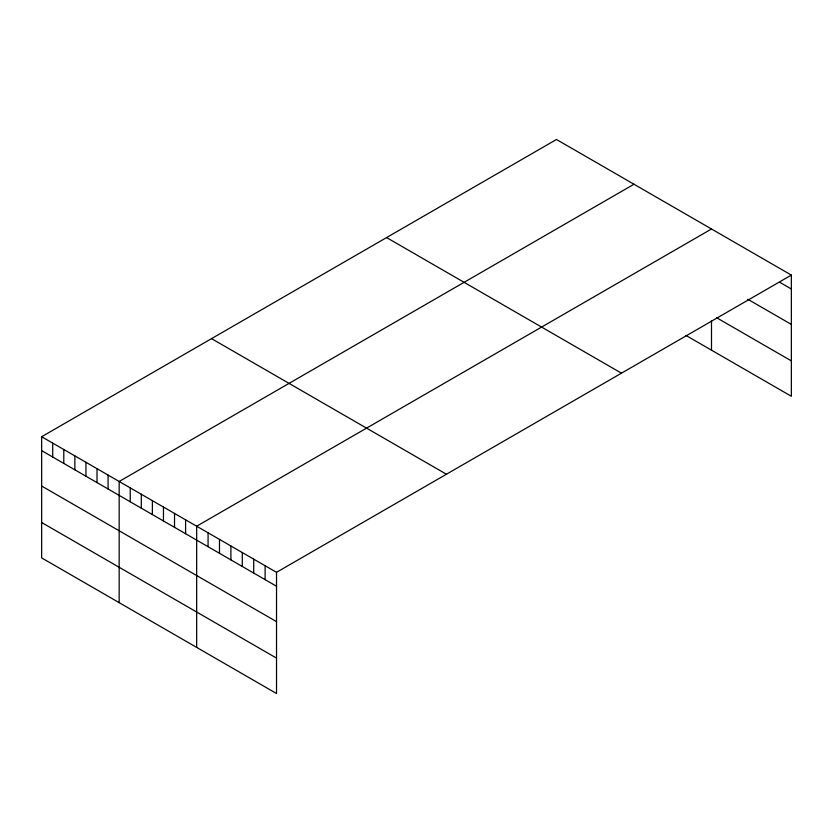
<?xml version="1.0" encoding="UTF-8"?>
<svg xmlns="http://www.w3.org/2000/svg" width="833" height="833" viewBox="0 0 833 833"><rect width="100%" height="100%" fill="white"/><g stroke="black" fill="none" stroke-linecap="round" stroke-linejoin="round"><path stroke-width="1.25" d="M41.65 436.721L276.525 572.323L276.525 693.514L41.65 557.902L41.65 436.721L556.475 139.486L791.35 275.098L791.35 396.279L686.028 335.47M633.986 184.239L119.161 481.474L119.161 602.655M711.497 228.992L196.671 526.217L196.671 647.408M276.525 572.323L791.35 275.098M779.938 282.418L791.35 289.009M747.795 299.255L791.35 324.401M716.682 317.769L791.35 360.876M386.585 237.572L621.46 373.184M211.54 338.635L446.415 474.237M41.65 450.632L276.525 586.234M41.65 486.035L276.525 621.637M41.65 522.51L276.525 658.112M711.497 320.674L711.497 350.172M265.123 565.742L265.123 579.653M253.711 559.151L253.711 573.062M242.299 552.571L242.299 566.471M230.897 545.979L230.897 559.891M219.485 539.388L219.485 553.299M208.073 532.808L208.073 546.719M185.592 519.823L185.592 533.734M174.524 513.43L174.524 527.341M163.455 507.037L163.455 520.948M152.377 500.643L152.377 514.555M141.308 494.261L141.308 508.161M130.229 487.867L130.229 501.778M108.082 475.081L108.082 488.992M97.013 468.687L97.013 482.599M85.945 462.294L85.945 476.205M74.866 455.901L74.866 469.812M63.797 449.508L63.797 463.419M52.718 443.114L52.718 457.025"/></g></svg>
